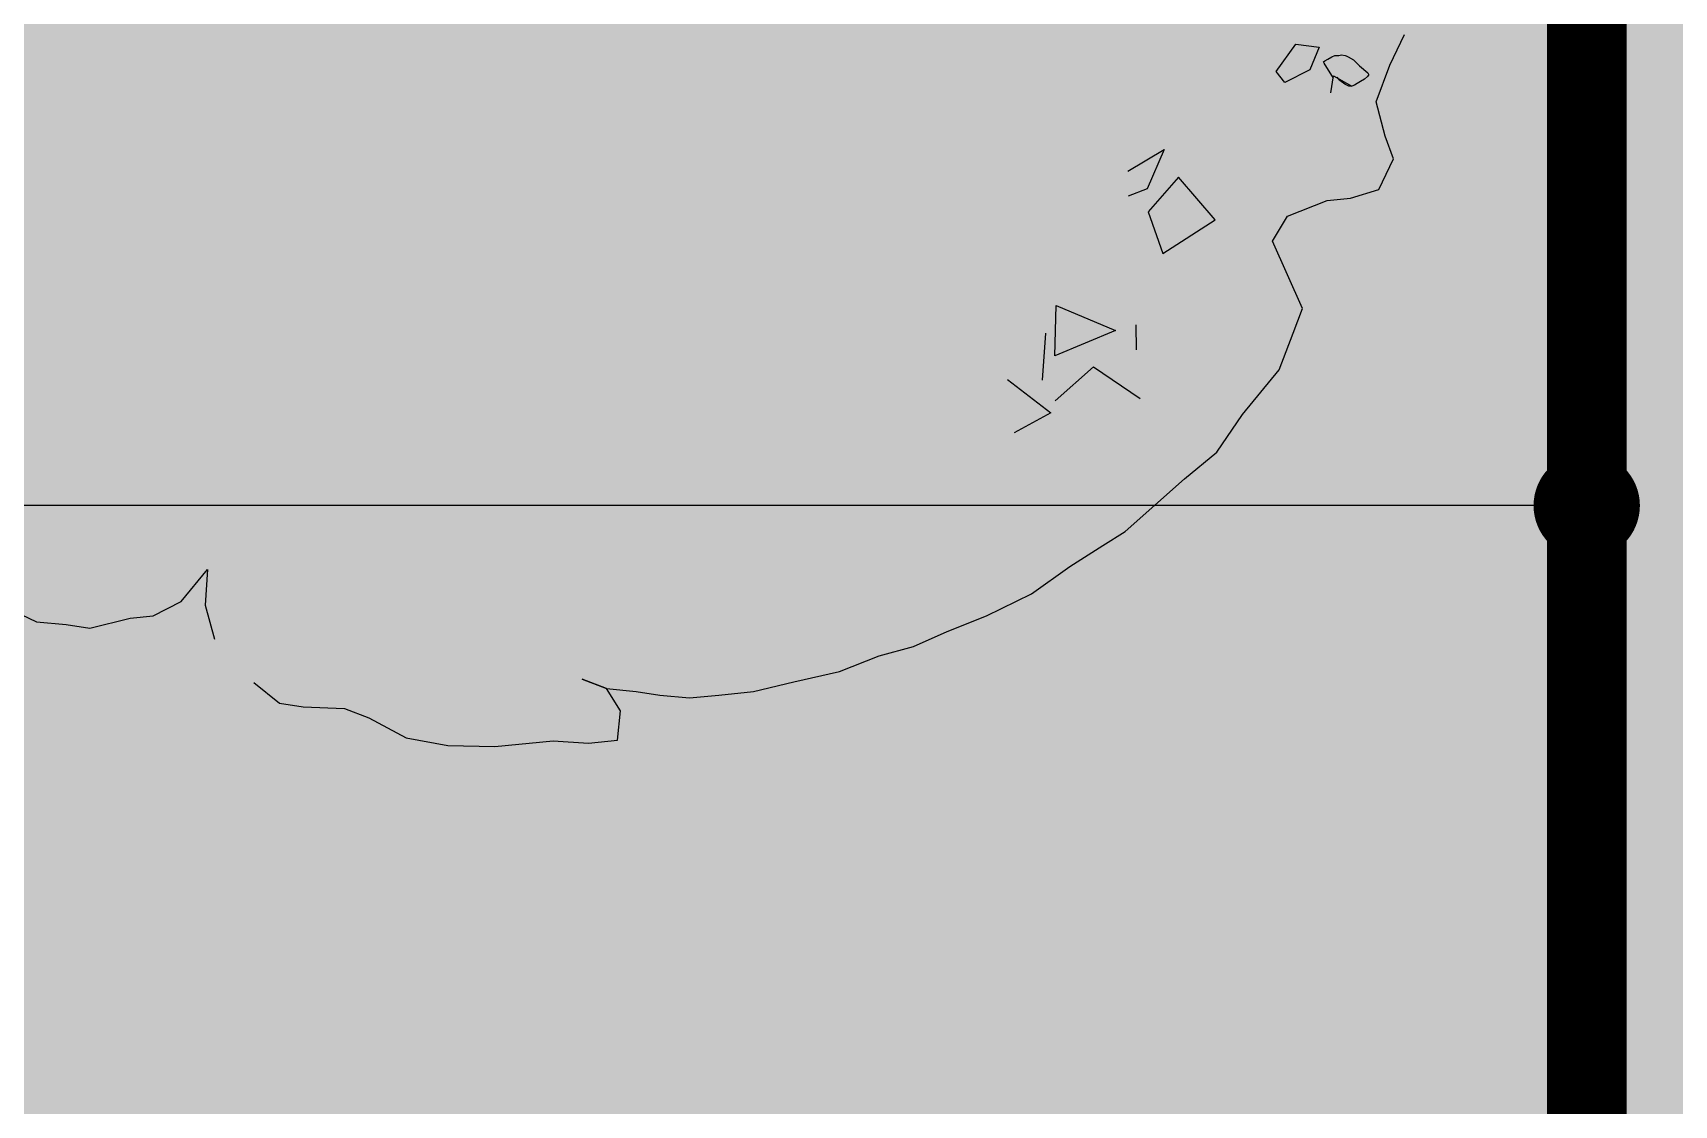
# Model space of a CAD drawing. Header units: metres. Extents: x 71066629 to 71645179, y 84793221 to 85208804.
# Drawn here: x 71314822 to 71320996, y 84952360 to 84956392 of the extents above; entities that cross this region are included whole.
import ezdxf

# ---------------------------------------------------------------- set-up
doc = ezdxf.new("R2010")
doc.units = ezdxf.units.M
doc.header["$LTSCALE"] = 1000
for name, pattern in [('DASH', [0.35, 0.25, -0.1]), ('DASHED', [19.05, 12.7, -6.35]), ('DASHEDX2', [1.5, 1, -0.5])]:
    doc.linetypes.add(name, pattern=pattern)
for name, color, linetype in [('A_SITEP_PLANT', 85, 'Continuous'), ('G-ANNO-DIMS', 3, 'Continuous'), ('G-PLTG', 105, 'Continuous'), ('G-SITE-开放', 1, 'DASHEDX2'), ('G_N_GUIDES', 3, 'DASH')]:
    doc.layers.add(name, color=color, linetype=linetype)
pattern_1 = [(0, (0, 0), (793.75, 793.75), [396.875, -1190.625]), (90, (198.4, -198.4), (-793.75, 793.75), [396.875, -1190.625])]

# ---------------------------------------------------------------- blocks, each defined once
blk = doc.blocks.new('A$C237376EB')
at = {"layer": 'G-SITE-开放', "linetype": 'DASHED', "ltscale": 20}
blk.add_lwpolyline([(743.3579, 461.621), (743.3579, 557.9307)], dxfattribs=at)
blk = doc.blocks.new('A$C1F6C256B')
at = {"layer": 'A_SITEP_PLANT'}
for p, q in [((4362.4, 1692.7), (4411.4, 1761.2)), ((4362.4, 1692.7), (4411.4, 1761.2)), ((4411.4, 1761.2), (4469.8, 1753.5)), ((4411.4, 1761.2), (4469.8, 1753.5)), ((4469.8, 1753.5), (4446.6, 1696.9)), ((4469.8, 1753.5), (4446.6, 1696.9)), ((4383.8, 1664.8), (4362.4, 1692.7)), ((4383.8, 1664.8), (4362.4, 1692.7)), ((4446.6, 1696.9), (4383.8, 1664.8)), ((4446.6, 1696.9), (4383.8, 1664.8)), ((4499.6, 1639.2), (4505.9, 1681.4)), ((4499.6, 1639.2), (4505.9, 1681.4)), ((4505.9, 1681.4), (4551.7, 1655.5)), ((4505.9, 1681.4), (4551.7, 1655.5)), ((3990.5, 1442.9), (4081.2, 1496.7)), ((3990.5, 1442.9), (4081.2, 1496.7)), ((4081.2, 1496.7), (4038.7, 1398.3)), ((4081.2, 1496.7), (4038.7, 1398.3)), ((4117.6, 1427.1), (4041.2, 1340.6)), ((4117.6, 1427.1), (4041.2, 1340.6)), ((4209.7, 1320.5), (4117.6, 1427.1)), ((4209.7, 1320.5), (4117.6, 1427.1)), ((4038.7, 1398.3), (3991, 1379.8)), ((4038.7, 1398.3), (3991, 1379.8)), ((4041.2, 1340.6), (4078, 1236.4)), ((4041.2, 1340.6), (4078, 1236.4)), ((4078, 1236.4), (4209.7, 1320.5)), ((4078, 1236.4), (4209.7, 1320.5)), ((3807, 980), (3810.7, 1105.8)), ((3807, 980), (3810.7, 1105.8)), ((3810.7, 1105.8), (3959.4, 1042.8)), ((3810.7, 1105.8), (3959.4, 1042.8)), ((3776.8, 918.4), (3785, 1036.1)), ((3776.8, 918.4), (3785, 1036.1)), ((3959.4, 1042.8), (3807, 980)), ((3959.4, 1042.8), (3807, 980)), ((4011.7, 994.5), (4011.2, 1057.6)), ((4011.7, 994.5), (4011.2, 1057.6)), ((3808, 866.4), (3904.2, 952.1)), ((3808, 866.4), (3904.2, 952.1)), ((3904.2, 952.1), (4021.7, 872.9)), ((3904.2, 952.1), (4021.7, 872.9)), ((3688.5, 920.6), (3797.3, 836.6)), ((3688.5, 920.6), (3797.3, 836.6)), ((3797.3, 836.6), (3705, 786.8)), ((3797.3, 836.6), (3705, 786.8))]:
    blk.add_line(p, q, dxfattribs=at)
for points in [[(1176.9, 349.8), (1254.1, 313.1), (1328.3, 305.9), (1388.1, 297), (1488.6, 321.7), (1546.9, 327.5), (1616.9, 363.8), (1682.6, 443.9), (1676.7, 354.9), (1699.9, 269)], [(1798.8, 161), (1862.9, 108.5), (1922.6, 99.8), (2026.1, 95.2), (2087.3, 71.8), (2180.5, 22.3), (2285.3, 3.1), (2403.3, 0), (2549.1, 14.4), (2638, 8.6), (2710.8, 15.8), (2718.1, 90), (2683.2, 145.4), (2622.1, 168.9), (2683.2, 145.4), (2757.6, 138), (2817.2, 129.3), (2891.6, 121.9), (2964.5, 129.1), (3051.9, 137.8), (3152.5, 162.5), (3267.6, 188.4), (3366.8, 227.8), (3452.7, 251), (3537.3, 288.7), (3636.4, 328.1), (3748.7, 383.3), (3844.9, 451.7), (3928.1, 504), (3983.4, 538.8), (4132.2, 671.3), (4213.9, 738.2), (4278.1, 832.8), (4370.1, 944.9), (4405.1, 1036.7), (4428.5, 1097.9), (4390.7, 1182.4), (4352.9, 1266.9), (4390.8, 1329.5), (4490, 1368.9), (4548.3, 1374.6), (4619.8, 1396.3), (4656.2, 1473.5), (4635.9, 1530.4), (4612.7, 1616.3), (4647.7, 1708.2), (4684.3, 1785.2)], [(4506.1, 1675.3), (4482.3, 1713.4), (4481.6, 1715), (4480.7, 1716.5), (4484.2, 1719.3), (4492, 1723.7), (4502.3, 1729.4), (4509.8, 1732.3), (4519.7, 1732.9), (4526.1, 1734.1), (4535.3, 1732.2), (4537.8, 1731.4), (4543, 1729.3), (4556.5, 1721.4), (4571.4, 1707), (4592.5, 1689.1), (4594.1, 1685.8), (4595, 1684.5), (4591.1, 1680.1), (4583.8, 1673.1), (4573.6, 1667.4), (4565.4, 1662.1), (4558.4, 1658.2), (4551.7, 1655.5), (4544.5, 1655.6), (4534.7, 1660.5), (4521.6, 1669.5), (4519.5, 1671.6), (4517.7, 1674.6), (4517.3, 1675.6), (4516.1, 1677.9)], [(4506.1, 1675.3), (4482.3, 1713.4), (4481.6, 1715), (4480.7, 1716.5), (4484.2, 1719.3), (4492, 1723.7), (4502.3, 1729.4), (4509.8, 1732.3), (4519.7, 1732.9), (4526.1, 1734.1), (4535.3, 1732.2), (4537.8, 1731.4), (4543, 1729.3), (4556.5, 1721.4), (4571.4, 1707), (4592.5, 1689.1), (4594.1, 1685.8), (4595, 1684.5), (4591.1, 1680.1), (4583.8, 1673.1), (4573.6, 1667.4), (4565.4, 1662.1), (4558.4, 1658.2), (4551.7, 1655.5), (4544.5, 1655.6), (4534.7, 1660.5), (4521.6, 1669.5), (4519.5, 1671.6), (4517.7, 1674.6), (4517.3, 1675.6), (4516.1, 1677.9)]]:
    blk.add_lwpolyline(points, dxfattribs=at)
blk.add_lwpolyline([(4362.4, 1692.7), (4362.4, 1692.7)], close=True, dxfattribs=at)
blk.add_lwpolyline([(4362.4, 1692.7), (4362.4, 1692.7)], close=True, dxfattribs=at)

msp = doc.modelspace()

# ---------------------------------------------------------------- hatches: boundary and pattern name
at = {"layer": 'G-PLTG'}
h = msp.add_hatch(dxfattribs=at)
h.set_pattern_fill('CROSS', color=256, scale=500, style=0)
h.set_pattern_definition(pattern_1)
h.paths.add_polyline_path([(71337997.707, 84962824.242), (71358739.163, 84966109.363), (71362025.254, 84945362.818), (71357587.716, 84944613.256), (71359456.899, 84932811.693), (71336654.399, 84929200.134), (71336990.7, 84927076.814), (71359793.199, 84930688.375), (71370657.935, 84932409.18), (71366144.834, 84960903.778), (71368613.894, 84961294.839), (71368379.242, 84962776.371), (71389158.829, 84966067.535), (71388619.689, 84969471.528), (71306058.93, 84970203.454), (71313479.317, 84923352.976), (71322754.886, 84924822.083), (71330570.726, 84926059.99), (71330234.425, 84928183.311), (71322418.586, 84926945.404), (71319133.464, 84947686.86), (71339874.92, 84950971.981)])
h = msp.add_hatch(dxfattribs=at)
h.set_pattern_fill('CROSS', color=256, scale=500, style=0)
h.set_pattern_definition(pattern_1)
edge = h.paths.add_edge_path()
edge.add_line((71409631.087, 84925359.315), (71409631.087, 84919359.314))
edge.add_line((71409631.087, 84919359.314), (71410891.601, 84919359.314))
edge.add_arc((71410891.601, 84931359.314), 12000, 270, 360)
edge.add_line((71422891.601, 84931359.314), (71422891.601, 84958159.314))
edge.add_line((71422891.601, 84958159.314), (71425908.208, 84958159.316))
edge.add_arc((71440891.601, 84952547.013), 16000, 90, 159.4656445, ccw=False)
edge.add_line((71440891.601, 84968547.013), (71440895.56, 84968923.435))
edge.add_line((71440895.56, 84968923.435), (71393183.126, 84969425.163))
edge.add_line((71393183.126, 84969425.163), (71395480.64, 84954919.23))
edge.add_line((71395480.64, 84954919.23), (71411739.366, 84957494.359))
edge.add_line((71411739.366, 84957494.359), (71415024.49, 84936752.904))
edge.add_line((71415024.49, 84936752.904), (71377986.016, 84930886.586))
edge.add_line((71377986.016, 84930886.586), (71375874.151, 84944220.378))
edge.add_line((71375874.151, 84944220.378), (71372911.407, 84943751.126))
edge.add_line((71372911.407, 84943751.126), (71375234.426, 84929084.164))
edge.add_line((71375234.426, 84929084.164), (71248287.884, 84908977.807))
edge.add_line((71248287.884, 84908977.807), (71250400.773, 84908977.807))
edge.add_line((71250400.773, 84908977.807), (71312900.776, 84908999.993))
edge.add_line((71312900.776, 84908999.993), (71315788.826, 84908999.993))
edge.add_arc((71329846.566, 84901359.314), 16000, 106.5402702, 151.474984, ccw=False)
edge.add_line((71325291.539, 84916697.233), (71325291.539, 84919359.314))
edge.add_line((71325291.539, 84919359.314), (71392131.086, 84919359.314))
edge.add_line((71392131.086, 84919359.314), (71392131.086, 84925359.315))
edge.add_line((71392131.086, 84925359.315), (71409631.087, 84925359.315))

# ---------------------------------------------------------------- linework, layer by layer
at = {"layer": 'G-ANNO-DIMS'}
msp.add_line((71320666.622, 84954614.388), (71309869.706, 84954614.388), dxfattribs=at)
at = {"layer": 'G-ANNO-DIMS', "const_width": 200}
msp.add_lwpolyline([(71320766.622, 84954614.388, 1), (71320566.622, 84954614.388, 1)], format="xyb", close=True, dxfattribs=at)
at = {"layer": 'G-SITE-开放', "const_width": 300}
msp.add_lwpolyline([(71320666.622, 84970081.448), (71320666.622, 84873771.749)], dxfattribs=at)

# ---------------------------------------------------------------- block references
at = {"layer": 'A_SITEP_PLANT', "xscale": 1.5, "yscale": 1.5, "zscale": 1.5}
msp.add_blockref('A$C1F6C256B', (71312955.106, 84953708.118), dxfattribs=at)
at = {"layer": 'G_N_GUIDES', "xscale": 1000, "yscale": 1000, "zscale": 1000}
msp.add_blockref('A$C237376EB', (70577308.677, 84412150.795), dxfattribs=at)

doc.saveas('drawing.dxf')
